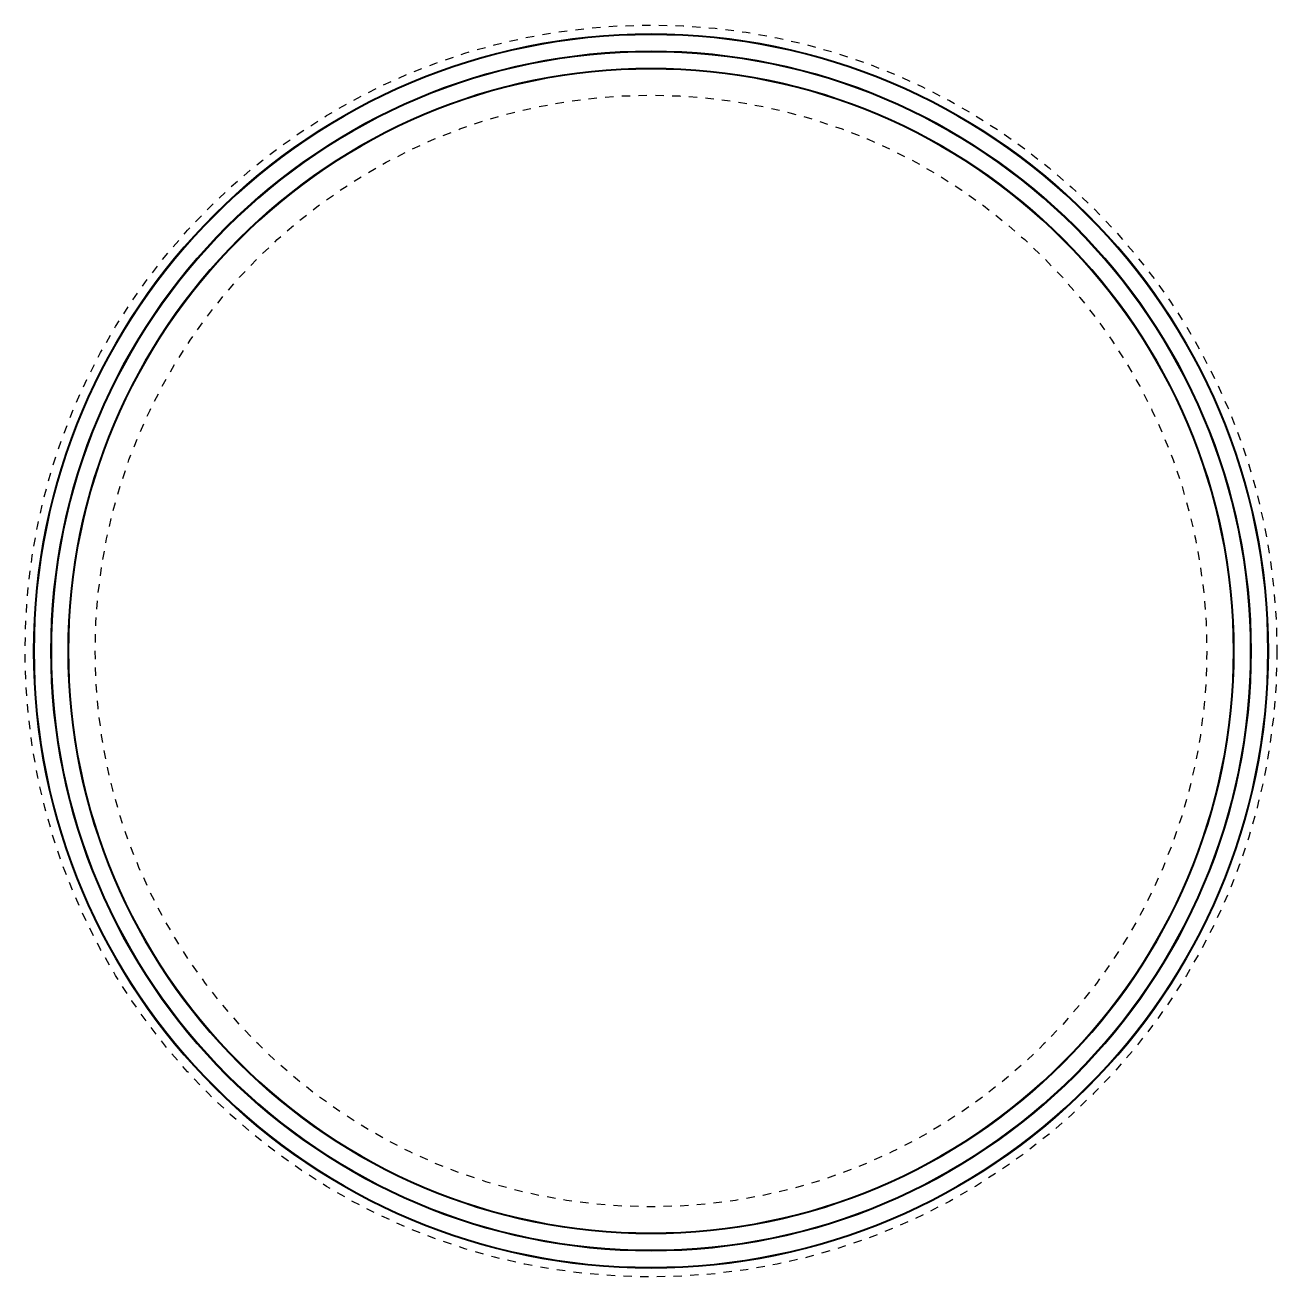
# Model space of a CAD drawing. Header units: millimetres. Extents: x 0 to 327, y -26 to 275.
# Drawn here: x 125.22 to 162.68, y 86.27 to 123.73 of the extents above; entities that cross this region are included whole.
import ezdxf

# ---------------------------------------------------------------- set-up
doc = ezdxf.new("R2010")
doc.units = ezdxf.units.MM
doc.linetypes.add('DASHED', pattern=[0.5, 0.25, -0.25])
doc.layers.add('FINGERS', color=7, linetype='Continuous')
doc.layers.add('RINGS', color=1, linetype='DASHED')

msp = doc.modelspace()

# ---------------------------------------------------------------- hatches: boundary and pattern name
h = msp.add_hatch(color=7)
h.paths.add_polyline_path([(162.4229, 105), (162.42151, 104.77332), (162.41734, 104.54666), (162.41038, 104.32008), (162.40065, 104.0936), (162.38814, 103.86726), (162.37285, 103.64109), (162.35479, 103.41512), (162.33395, 103.18939), (162.31035, 102.96393), (162.28398, 102.73878), (162.25485, 102.51397), (162.22296, 102.28954), (162.18833, 102.06551), (162.15094, 101.84192), (162.11082, 101.61881), (162.06796, 101.39621), (162.02237, 101.17416), (161.97406, 100.95267), (161.92304, 100.7318), (161.86931, 100.51157), (161.81288, 100.29202), (161.75376, 100.07318), (161.69196, 99.85507), (161.62748, 99.63775), (161.56035, 99.42123), (161.49056, 99.20555), (161.41814, 98.99074), (161.34308, 98.77684), (161.2654, 98.56387), (161.18512, 98.35187), (161.10224, 98.14088), (161.01677, 97.93092), (160.92874, 97.72202), (160.83815, 97.51422), (160.74501, 97.30755), (160.64935, 97.10203), (160.55117, 96.89771), (160.4505, 96.6946), (160.34733, 96.49274), (160.2417, 96.29217), (160.13362, 96.09291), (160.02309, 95.89499), (159.91015, 95.69844), (159.79481, 95.50329), (159.67707, 95.30957), (159.55697, 95.11731), (159.43452, 94.92654), (159.30974, 94.73728), (159.18264, 94.54958), (159.05325, 94.36344), (158.92159, 94.17891), (158.78767, 93.996), (158.65152, 93.81476), (158.51315, 93.6352), (158.37259, 93.45735), (158.22986, 93.28123), (158.08498, 93.10689), (157.93796, 92.93433), (157.78885, 92.76359), (157.63765, 92.59469), (157.48438, 92.42767), (157.32908, 92.26253), (157.17177, 92.09931), (157.01246, 91.93804), (156.85119, 91.77873), (156.68797, 91.62142), (156.52283, 91.46612), (156.35581, 91.31285), (156.18691, 91.16165), (156.01617, 91.01254), (155.84361, 90.86552), (155.66927, 90.72064), (155.49315, 90.57791), (155.3153, 90.43735), (155.13574, 90.29898), (154.9545, 90.16283), (154.77159, 90.02891), (154.58706, 89.89725), (154.40092, 89.76786), (154.21322, 89.64076), (154.02396, 89.51598), (153.83319, 89.39353), (153.64093, 89.27343), (153.44721, 89.15569), (153.25206, 89.04035), (153.05551, 88.92741), (152.85759, 88.81688), (152.65833, 88.7088), (152.45776, 88.60317), (152.2559, 88.5), (152.05279, 88.39933), (151.84847, 88.30115), (151.64295, 88.20549), (151.43628, 88.11235), (151.22848, 88.02176), (151.01958, 87.93373), (150.80962, 87.84826), (150.59863, 87.76538), (150.38663, 87.6851), (150.17366, 87.60742), (149.95976, 87.53236), (149.74495, 87.45994), (149.52927, 87.39015), (149.31275, 87.32302), (149.09543, 87.25854), (148.87732, 87.19674), (148.65848, 87.13762), (148.43893, 87.08119), (148.2187, 87.02746), (147.99783, 86.97644), (147.77634, 86.92813), (147.55429, 86.88254), (147.33169, 86.83968), (147.10858, 86.79956), (146.88499, 86.76217), (146.66096, 86.72754), (146.43653, 86.69565), (146.21172, 86.66652), (145.98657, 86.64015), (145.76111, 86.61655), (145.53538, 86.59571), (145.30941, 86.57765), (145.08324, 86.56236), (144.8569, 86.54985), (144.63042, 86.54012), (144.40384, 86.53316), (144.17718, 86.52899), (143.9505, 86.5276), (143.72382, 86.52899), (143.49716, 86.53316), (143.27058, 86.54012), (143.0441, 86.54985), (142.81776, 86.56236), (142.59159, 86.57765), (142.36562, 86.59571), (142.13989, 86.61655), (141.91443, 86.64015), (141.68928, 86.66652), (141.46447, 86.69565), (141.24004, 86.72754), (141.01601, 86.76217), (140.79242, 86.79956), (140.56931, 86.83968), (140.34671, 86.88254), (140.12466, 86.92813), (139.90317, 86.97644), (139.6823, 87.02746), (139.46207, 87.08119), (139.24252, 87.13762), (139.02368, 87.19674), (138.80557, 87.25854), (138.58825, 87.32302), (138.37173, 87.39015), (138.15605, 87.45994), (137.94124, 87.53236), (137.72734, 87.60742), (137.51437, 87.6851), (137.30237, 87.76538), (137.09138, 87.84826), (136.88142, 87.93373), (136.67252, 88.02176), (136.46472, 88.11235), (136.25805, 88.20549), (136.05253, 88.30115), (135.84821, 88.39933), (135.6451, 88.5), (135.44324, 88.60317), (135.24267, 88.7088), (135.04341, 88.81688), (134.84549, 88.92741), (134.64894, 89.04035), (134.45379, 89.15569), (134.26007, 89.27343), (134.06781, 89.39353), (133.87704, 89.51598), (133.68778, 89.64076), (133.50008, 89.76786), (133.31394, 89.89725), (133.12941, 90.02891), (132.9465, 90.16283), (132.76526, 90.29898), (132.5857, 90.43735), (132.40785, 90.57791), (132.23173, 90.72064), (132.05739, 90.86552), (131.88483, 91.01254), (131.71409, 91.16165), (131.54519, 91.31285), (131.37817, 91.46612), (131.21303, 91.62142), (131.04981, 91.77873), (130.88854, 91.93804), (130.72923, 92.09931), (130.57192, 92.26253), (130.41662, 92.42767), (130.26335, 92.59469), (130.11215, 92.76359), (129.96304, 92.93433), (129.81602, 93.10689), (129.67114, 93.28123), (129.52841, 93.45735), (129.38785, 93.6352), (129.24948, 93.81476), (129.11333, 93.996), (128.97941, 94.17891), (128.84775, 94.36344), (128.71836, 94.54958), (128.59126, 94.73728), (128.46648, 94.92654), (128.34403, 95.11731), (128.22393, 95.30957), (128.10619, 95.50329), (127.99085, 95.69844), (127.87791, 95.89499), (127.76738, 96.09291), (127.6593, 96.29217), (127.55367, 96.49274), (127.4505, 96.6946), (127.34983, 96.89771), (127.25165, 97.10203), (127.15599, 97.30755), (127.06285, 97.51422), (126.97226, 97.72202), (126.88423, 97.93092), (126.79876, 98.14088), (126.71588, 98.35187), (126.6356, 98.56387), (126.55792, 98.77684), (126.48286, 98.99074), (126.41044, 99.20555), (126.34065, 99.42123), (126.27352, 99.63775), (126.20904, 99.85507), (126.14724, 100.07318), (126.08812, 100.29202), (126.03169, 100.51157), (125.97796, 100.7318), (125.92694, 100.95267), (125.87863, 101.17416), (125.83304, 101.39621), (125.79018, 101.61881), (125.75006, 101.84192), (125.71267, 102.06551), (125.67804, 102.28954), (125.64615, 102.51397), (125.61702, 102.73878), (125.59065, 102.96393), (125.56705, 103.18939), (125.54621, 103.41512), (125.52815, 103.64109), (125.51286, 103.86726), (125.50035, 104.0936), (125.49062, 104.32008), (125.48366, 104.54666), (125.47949, 104.77332), (125.4781, 105), (125.47949, 105.22668), (125.48366, 105.45334), (125.49062, 105.67992), (125.50035, 105.9064), (125.51286, 106.13274), (125.52815, 106.35891), (125.54621, 106.58488), (125.56705, 106.81061), (125.59065, 107.03607), (125.61702, 107.26122), (125.64615, 107.48603), (125.67804, 107.71046), (125.71267, 107.93449), (125.75006, 108.15808), (125.79018, 108.38119), (125.83304, 108.60379), (125.87863, 108.82584), (125.92694, 109.04733), (125.97796, 109.2682), (126.03169, 109.48843), (126.08812, 109.70798), (126.14724, 109.92682), (126.20904, 110.14493), (126.27352, 110.36225), (126.34065, 110.57877), (126.41044, 110.79445), (126.48286, 111.00926), (126.55792, 111.22316), (126.6356, 111.43613), (126.71588, 111.64813), (126.79876, 111.85912), (126.88423, 112.06908), (126.97226, 112.27798), (127.06285, 112.48578), (127.15599, 112.69245), (127.25165, 112.89797), (127.34983, 113.10229), (127.4505, 113.3054), (127.55367, 113.50726), (127.6593, 113.70783), (127.76738, 113.90709), (127.87791, 114.10501), (127.99085, 114.30156), (128.10619, 114.49671), (128.22393, 114.69043), (128.34403, 114.88269), (128.46648, 115.07346), (128.59126, 115.26272), (128.71836, 115.45042), (128.84775, 115.63656), (128.97941, 115.82109), (129.11333, 116.004), (129.24948, 116.18524), (129.38785, 116.3648), (129.52841, 116.54265), (129.67114, 116.71877), (129.81602, 116.89311), (129.96304, 117.06567), (130.11215, 117.23641), (130.26335, 117.40531), (130.41662, 117.57233), (130.57192, 117.73747), (130.72923, 117.90069), (130.88854, 118.06196), (131.04981, 118.22127), (131.21303, 118.37858), (131.37817, 118.53388), (131.54519, 118.68715), (131.71409, 118.83835), (131.88483, 118.98746), (132.05739, 119.13448), (132.23173, 119.27936), (132.40785, 119.42209), (132.5857, 119.56265), (132.76526, 119.70102), (132.9465, 119.83717), (133.12941, 119.97109), (133.31394, 120.10275), (133.50008, 120.23214), (133.68778, 120.35924), (133.87704, 120.48402), (134.06781, 120.60647), (134.26007, 120.72657), (134.45379, 120.84431), (134.64894, 120.95965), (134.84549, 121.07259), (135.04341, 121.18312), (135.24267, 121.2912), (135.44324, 121.39683), (135.6451, 121.5), (135.84821, 121.60067), (136.05253, 121.69885), (136.25805, 121.79451), (136.46472, 121.88765), (136.67252, 121.97824), (136.88142, 122.06627), (137.09138, 122.15174), (137.30237, 122.23462), (137.51437, 122.3149), (137.72734, 122.39258), (137.94124, 122.46764), (138.15605, 122.54006), (138.37173, 122.60985), (138.58825, 122.67698), (138.80557, 122.74146), (139.02368, 122.80326), (139.24252, 122.86238), (139.46207, 122.91881), (139.6823, 122.97254), (139.90317, 123.02356), (140.12466, 123.07187), (140.34671, 123.11746), (140.56931, 123.16032), (140.79242, 123.20044), (141.01601, 123.23783), (141.24004, 123.27246), (141.46447, 123.30435), (141.68928, 123.33348), (141.91443, 123.35985), (142.13989, 123.38345), (142.36562, 123.40429), (142.59159, 123.42235), (142.81776, 123.43764), (143.0441, 123.45015), (143.27058, 123.45988), (143.49716, 123.46684), (143.72382, 123.47101), (143.9505, 123.4724), (144.17718, 123.47101), (144.40384, 123.46684), (144.63042, 123.45988), (144.8569, 123.45015), (145.08324, 123.43764), (145.30941, 123.42235), (145.53538, 123.40429), (145.76111, 123.38345), (145.98657, 123.35985), (146.21172, 123.33348), (146.43653, 123.30435), (146.66096, 123.27246), (146.88499, 123.23783), (147.10858, 123.20044), (147.33169, 123.16032), (147.55429, 123.11746), (147.77634, 123.07187), (147.99783, 123.02356), (148.2187, 122.97254), (148.43893, 122.91881), (148.65848, 122.86238), (148.87732, 122.80326), (149.09543, 122.74146), (149.31275, 122.67698), (149.52927, 122.60985), (149.74495, 122.54006), (149.95976, 122.46764), (150.17366, 122.39258), (150.38663, 122.3149), (150.59863, 122.23462), (150.80962, 122.15174), (151.01958, 122.06627), (151.22848, 121.97824), (151.43628, 121.88765), (151.64295, 121.79451), (151.84847, 121.69885), (152.05279, 121.60067), (152.2559, 121.5), (152.45776, 121.39683), (152.65833, 121.2912), (152.85759, 121.18312), (153.05551, 121.07259), (153.25206, 120.95965), (153.44721, 120.84431), (153.64093, 120.72657), (153.83319, 120.60647), (154.02396, 120.48402), (154.21322, 120.35924), (154.40092, 120.23214), (154.58706, 120.10275), (154.77159, 119.97109), (154.9545, 119.83717), (155.13574, 119.70102), (155.3153, 119.56265), (155.49315, 119.42209), (155.66927, 119.27936), (155.84361, 119.13448), (156.01617, 118.98746), (156.18691, 118.83835), (156.35581, 118.68715), (156.52283, 118.53388), (156.68797, 118.37858), (156.85119, 118.22127), (157.01246, 118.06196), (157.17177, 117.90069), (157.32908, 117.73747), (157.48438, 117.57233), (157.63765, 117.40531), (157.78885, 117.23641), (157.93796, 117.06567), (158.08498, 116.89311), (158.22986, 116.71877), (158.37259, 116.54265), (158.51315, 116.3648), (158.65152, 116.18524), (158.78767, 116.004), (158.92159, 115.82109), (159.05325, 115.63656), (159.18264, 115.45042), (159.30974, 115.26272), (159.43452, 115.07346), (159.55697, 114.88269), (159.67707, 114.69043), (159.79481, 114.49671), (159.91015, 114.30156), (160.02309, 114.10501), (160.13362, 113.90709), (160.2417, 113.70783), (160.34733, 113.50726), (160.4505, 113.3054), (160.55117, 113.10229), (160.64935, 112.89797), (160.74501, 112.69245), (160.83815, 112.48578), (160.92874, 112.27798), (161.01677, 112.06908), (161.10224, 111.85912), (161.18512, 111.64813), (161.2654, 111.43613), (161.34308, 111.22316), (161.41814, 111.00926), (161.49056, 110.79445), (161.56035, 110.57877), (161.62748, 110.36225), (161.69196, 110.14493), (161.75376, 109.92682), (161.81288, 109.70798), (161.86931, 109.48843), (161.92304, 109.2682), (161.97406, 109.04733), (162.02237, 108.82584), (162.06796, 108.60379), (162.11082, 108.38119), (162.15094, 108.15808), (162.18833, 107.93449), (162.22296, 107.71046), (162.25485, 107.48603), (162.28398, 107.26122), (162.31035, 107.03607), (162.33395, 106.81061), (162.35479, 106.58488), (162.37285, 106.35891), (162.38814, 106.13274), (162.40065, 105.9064), (162.41038, 105.67992), (162.41734, 105.45334), (162.42151, 105.22668), (162.4229, 105)])
h.paths.add_polyline_path([(162.3979, 105), (162.39651, 104.77362), (162.39234, 104.54728), (162.3854, 104.321), (162.37568, 104.09483), (162.36318, 103.86879), (162.34792, 103.64293), (162.32988, 103.41726), (162.30907, 103.19184), (162.2855, 102.96669), (162.25917, 102.74184), (162.23008, 102.51734), (162.19823, 102.2932), (162.16364, 102.06948), (162.12631, 101.8462), (162.08624, 101.62339), (162.04344, 101.40109), (161.99791, 101.17933), (161.94967, 100.95815), (161.89871, 100.73758), (161.84505, 100.51765), (161.7887, 100.29839), (161.72966, 100.07984), (161.66795, 99.86204), (161.60356, 99.645), (161.53652, 99.42878), (161.46683, 99.21339), (161.3945, 98.99887), (161.31954, 98.78526), (161.24197, 98.57258), (161.16179, 98.36087), (161.07902, 98.15016), (160.99368, 97.94049), (160.90576, 97.73187), (160.81529, 97.52435), (160.72229, 97.31796), (160.62675, 97.11272), (160.52871, 96.90867), (160.42817, 96.70584), (160.32514, 96.50426), (160.21965, 96.30396), (160.11172, 96.10496), (160.00134, 95.90731), (159.88855, 95.71103), (159.77336, 95.51614), (159.65579, 95.32268), (159.53585, 95.13068), (159.41357, 94.94017), (159.28895, 94.75117), (159.16203, 94.56372), (159.03281, 94.37784), (158.90133, 94.19355), (158.76759, 94.0109), (158.63162, 93.8299), (158.49344, 93.65058), (158.35307, 93.47297), (158.21053, 93.29709), (158.06585, 93.12298), (157.91903, 92.95066), (157.77012, 92.78015), (157.61912, 92.61148), (157.46607, 92.44468), (157.31098, 92.27977), (157.15387, 92.11677), (156.99478, 91.95572), (156.83373, 91.79663), (156.67073, 91.63952), (156.50582, 91.48443), (156.33902, 91.33138), (156.17035, 91.18038), (155.99984, 91.03147), (155.82752, 90.88465), (155.65341, 90.73997), (155.47753, 90.59743), (155.29992, 90.45706), (155.1206, 90.31888), (154.9396, 90.18291), (154.75695, 90.04917), (154.57266, 89.91769), (154.38678, 89.78847), (154.19933, 89.66155), (154.01033, 89.53693), (153.81982, 89.41465), (153.62782, 89.29471), (153.43436, 89.17714), (153.23947, 89.06195), (153.04319, 88.94916), (152.84554, 88.83878), (152.64654, 88.73085), (152.44624, 88.62536), (152.24466, 88.52233), (152.04183, 88.42179), (151.83778, 88.32375), (151.63254, 88.22821), (151.42615, 88.13521), (151.21863, 88.04474), (151.01001, 87.95682), (150.80034, 87.87148), (150.58963, 87.78871), (150.37792, 87.70853), (150.16524, 87.63096), (149.95163, 87.556), (149.73711, 87.48367), (149.52172, 87.41398), (149.3055, 87.34694), (149.08846, 87.28255), (148.87066, 87.22084), (148.65211, 87.1618), (148.43285, 87.10545), (148.21292, 87.05179), (147.99235, 87.00083), (147.77117, 86.95259), (147.54941, 86.90706), (147.32711, 86.86426), (147.1043, 86.82419), (146.88102, 86.78686), (146.6573, 86.75227), (146.43316, 86.72042), (146.20866, 86.69133), (145.98381, 86.665), (145.75866, 86.64143), (145.53324, 86.62062), (145.30757, 86.60258), (145.08171, 86.58732), (144.85567, 86.57482), (144.6295, 86.5651), (144.40322, 86.55816), (144.17688, 86.55399), (143.9505, 86.5526), (143.72412, 86.55399), (143.49778, 86.55816), (143.2715, 86.5651), (143.04533, 86.57482), (142.81929, 86.58732), (142.59343, 86.60258), (142.36776, 86.62062), (142.14234, 86.64143), (141.91719, 86.665), (141.69234, 86.69133), (141.46784, 86.72042), (141.2437, 86.75227), (141.01998, 86.78686), (140.7967, 86.82419), (140.57389, 86.86426), (140.35159, 86.90706), (140.12983, 86.95259), (139.90865, 87.00083), (139.68808, 87.05179), (139.46815, 87.10545), (139.24889, 87.1618), (139.03034, 87.22084), (138.81254, 87.28255), (138.5955, 87.34694), (138.37928, 87.41398), (138.16389, 87.48367), (137.94937, 87.556), (137.73576, 87.63096), (137.52308, 87.70853), (137.31137, 87.78871), (137.10066, 87.87148), (136.89099, 87.95682), (136.68237, 88.04474), (136.47485, 88.13521), (136.26846, 88.22821), (136.06322, 88.32375), (135.85917, 88.42179), (135.65634, 88.52233), (135.45476, 88.62536), (135.25446, 88.73085), (135.05546, 88.83878), (134.85781, 88.94916), (134.66153, 89.06195), (134.46664, 89.17714), (134.27318, 89.29471), (134.08118, 89.41465), (133.89067, 89.53693), (133.70167, 89.66155), (133.51422, 89.78847), (133.32834, 89.91769), (133.14405, 90.04917), (132.9614, 90.18291), (132.7804, 90.31888), (132.60108, 90.45706), (132.42347, 90.59743), (132.24759, 90.73997), (132.07348, 90.88465), (131.90116, 91.03147), (131.73065, 91.18038), (131.56198, 91.33138), (131.39518, 91.48443), (131.23027, 91.63952), (131.06727, 91.79663), (130.90622, 91.95572), (130.74713, 92.11677), (130.59002, 92.27977), (130.43493, 92.44468), (130.28188, 92.61148), (130.13088, 92.78015), (129.98197, 92.95066), (129.83515, 93.12298), (129.69047, 93.29709), (129.54793, 93.47297), (129.40756, 93.65058), (129.26938, 93.8299), (129.13341, 94.0109), (128.99967, 94.19355), (128.86819, 94.37784), (128.73897, 94.56372), (128.61205, 94.75117), (128.48743, 94.94017), (128.36515, 95.13068), (128.24521, 95.32268), (128.12764, 95.51614), (128.01245, 95.71103), (127.89966, 95.90731), (127.78928, 96.10496), (127.68135, 96.30396), (127.57586, 96.50426), (127.47283, 96.70584), (127.37229, 96.90867), (127.27425, 97.11272), (127.17871, 97.31796), (127.08571, 97.52435), (126.99524, 97.73187), (126.90732, 97.94049), (126.82198, 98.15016), (126.73921, 98.36087), (126.65903, 98.57258), (126.58146, 98.78526), (126.5065, 98.99887), (126.43417, 99.21339), (126.36448, 99.42878), (126.29744, 99.645), (126.23305, 99.86204), (126.17134, 100.07984), (126.1123, 100.29839), (126.05595, 100.51765), (126.00229, 100.73758), (125.95133, 100.95815), (125.90309, 101.17933), (125.85756, 101.40109), (125.81476, 101.62339), (125.77469, 101.8462), (125.73736, 102.06948), (125.70277, 102.2932), (125.67092, 102.51734), (125.64183, 102.74184), (125.6155, 102.96669), (125.59193, 103.19184), (125.57112, 103.41726), (125.55308, 103.64293), (125.53782, 103.86879), (125.52532, 104.09483), (125.5156, 104.321), (125.50866, 104.54728), (125.50449, 104.77362), (125.5031, 105), (125.50449, 105.22638), (125.50866, 105.45272), (125.5156, 105.679), (125.52532, 105.90517), (125.53782, 106.13121), (125.55308, 106.35707), (125.57112, 106.58274), (125.59193, 106.80816), (125.6155, 107.03331), (125.64183, 107.25816), (125.67092, 107.48266), (125.70277, 107.7068), (125.73736, 107.93052), (125.77469, 108.1538), (125.81476, 108.37661), (125.85756, 108.59891), (125.90309, 108.82067), (125.95133, 109.04185), (126.00229, 109.26242), (126.05595, 109.48235), (126.1123, 109.70161), (126.17134, 109.92016), (126.23305, 110.13796), (126.29744, 110.355), (126.36448, 110.57122), (126.43417, 110.78661), (126.5065, 111.00113), (126.58146, 111.21474), (126.65903, 111.42742), (126.73921, 111.63913), (126.82198, 111.84984), (126.90732, 112.05951), (126.99524, 112.26813), (127.08571, 112.47565), (127.17871, 112.68204), (127.27425, 112.88728), (127.37229, 113.09133), (127.47283, 113.29416), (127.57586, 113.49574), (127.68135, 113.69604), (127.78928, 113.89504), (127.89966, 114.09269), (128.01245, 114.28897), (128.12764, 114.48386), (128.24521, 114.67732), (128.36515, 114.86932), (128.48743, 115.05983), (128.61205, 115.24883), (128.73897, 115.43628), (128.86819, 115.62216), (128.99967, 115.80645), (129.13341, 115.9891), (129.26938, 116.1701), (129.40756, 116.34942), (129.54793, 116.52703), (129.69047, 116.70291), (129.83515, 116.87702), (129.98197, 117.04934), (130.13088, 117.21985), (130.28188, 117.38852), (130.43493, 117.55532), (130.59002, 117.72023), (130.74713, 117.88323), (130.90622, 118.04428), (131.06727, 118.20337), (131.23027, 118.36048), (131.39518, 118.51557), (131.56198, 118.66862), (131.73065, 118.81962), (131.90116, 118.96853), (132.07348, 119.11535), (132.24759, 119.26003), (132.42347, 119.40257), (132.60108, 119.54294), (132.7804, 119.68112), (132.9614, 119.81709), (133.14405, 119.95083), (133.32834, 120.08231), (133.51422, 120.21153), (133.70167, 120.33845), (133.89067, 120.46307), (134.08118, 120.58535), (134.27318, 120.70529), (134.46664, 120.82286), (134.66153, 120.93805), (134.85781, 121.05084), (135.05546, 121.16122), (135.25446, 121.26915), (135.45476, 121.37464), (135.65634, 121.47767), (135.85917, 121.57821), (136.06322, 121.67625), (136.26846, 121.77179), (136.47485, 121.86479), (136.68237, 121.95526), (136.89099, 122.04318), (137.10066, 122.12852), (137.31137, 122.21129), (137.52308, 122.29147), (137.73576, 122.36904), (137.94937, 122.444), (138.16389, 122.51633), (138.37928, 122.58602), (138.5955, 122.65306), (138.81254, 122.71745), (139.03034, 122.77916), (139.24889, 122.8382), (139.46815, 122.89455), (139.68808, 122.94821), (139.90865, 122.99917), (140.12983, 123.04741), (140.35159, 123.09294), (140.57389, 123.13574), (140.7967, 123.17581), (141.01998, 123.21314), (141.2437, 123.24773), (141.46784, 123.27958), (141.69234, 123.30867), (141.91719, 123.335), (142.14234, 123.35857), (142.36776, 123.37938), (142.59343, 123.39742), (142.81929, 123.41268), (143.04533, 123.42518), (143.2715, 123.4349), (143.49778, 123.44184), (143.72412, 123.44601), (143.9505, 123.4474), (144.17688, 123.44601), (144.40322, 123.44184), (144.6295, 123.4349), (144.85567, 123.42518), (145.08171, 123.41268), (145.30757, 123.39742), (145.53324, 123.37938), (145.75866, 123.35857), (145.98381, 123.335), (146.20866, 123.30867), (146.43316, 123.27958), (146.6573, 123.24773), (146.88102, 123.21314), (147.1043, 123.17581), (147.32711, 123.13574), (147.54941, 123.09294), (147.77117, 123.04741), (147.99235, 122.99917), (148.21292, 122.94821), (148.43285, 122.89455), (148.65211, 122.8382), (148.87066, 122.77916), (149.08846, 122.71745), (149.3055, 122.65306), (149.52172, 122.58602), (149.73711, 122.51633), (149.95163, 122.444), (150.16524, 122.36904), (150.37792, 122.29147), (150.58963, 122.21129), (150.80034, 122.12852), (151.01001, 122.04318), (151.21863, 121.95526), (151.42615, 121.86479), (151.63254, 121.77179), (151.83778, 121.67625), (152.04183, 121.57821), (152.24466, 121.47767), (152.44624, 121.37464), (152.64654, 121.26915), (152.84554, 121.16122), (153.04319, 121.05084), (153.23947, 120.93805), (153.43436, 120.82286), (153.62782, 120.70529), (153.81982, 120.58535), (154.01033, 120.46307), (154.19933, 120.33845), (154.38678, 120.21153), (154.57266, 120.08231), (154.75695, 119.95083), (154.9396, 119.81709), (155.1206, 119.68112), (155.29992, 119.54294), (155.47753, 119.40257), (155.65341, 119.26003), (155.82752, 119.11535), (155.99984, 118.96853), (156.17035, 118.81962), (156.33902, 118.66862), (156.50582, 118.51557), (156.67073, 118.36048), (156.83373, 118.20337), (156.99478, 118.04428), (157.15387, 117.88323), (157.31098, 117.72023), (157.46607, 117.55532), (157.61912, 117.38852), (157.77012, 117.21985), (157.91903, 117.04934), (158.06585, 116.87702), (158.21053, 116.70291), (158.35307, 116.52703), (158.49344, 116.34942), (158.63162, 116.1701), (158.76759, 115.9891), (158.90133, 115.80645), (159.03281, 115.62216), (159.16203, 115.43628), (159.28895, 115.24883), (159.41357, 115.05983), (159.53585, 114.86932), (159.65579, 114.67732), (159.77336, 114.48386), (159.88855, 114.28897), (160.00134, 114.09269), (160.11172, 113.89504), (160.21965, 113.69604), (160.32514, 113.49574), (160.42817, 113.29416), (160.52871, 113.09133), (160.62675, 112.88728), (160.72229, 112.68204), (160.81529, 112.47565), (160.90576, 112.26813), (160.99368, 112.05951), (161.07902, 111.84984), (161.16179, 111.63913), (161.24197, 111.42742), (161.31954, 111.21474), (161.3945, 111.00113), (161.46683, 110.78661), (161.53652, 110.57122), (161.60356, 110.355), (161.66795, 110.13796), (161.72966, 109.92016), (161.7887, 109.70161), (161.84505, 109.48235), (161.89871, 109.26242), (161.94967, 109.04185), (161.99791, 108.82067), (162.04344, 108.59891), (162.08624, 108.37661), (162.12631, 108.1538), (162.16364, 107.93052), (162.19823, 107.7068), (162.23008, 107.48266), (162.25917, 107.25816), (162.2855, 107.03331), (162.30907, 106.80816), (162.32988, 106.58274), (162.34792, 106.35707), (162.36318, 106.13121), (162.37568, 105.90517), (162.3854, 105.679), (162.39234, 105.45272), (162.39651, 105.22638), (162.3979, 105)])
h = msp.add_hatch(color=7)
h.paths.add_polyline_path([(161.908, 105), (161.90665, 104.77963), (161.90259, 104.5593), (161.89583, 104.33903), (161.88637, 104.11887), (161.87421, 103.89883), (161.85934, 103.67896), (161.84178, 103.45929), (161.82153, 103.23986), (161.79858, 103.02068), (161.77295, 102.80181), (161.74463, 102.58327), (161.71364, 102.36509), (161.67997, 102.1473), (161.64362, 101.92995), (161.60462, 101.71306), (161.56295, 101.49667), (161.51863, 101.2808), (161.47167, 101.06549), (161.42207, 100.85077), (161.36984, 100.63668), (161.31498, 100.42325), (161.25751, 100.21051), (161.19743, 99.99848), (161.13476, 99.78721), (161.06949, 99.57673), (161.00165, 99.36706), (160.93124, 99.15824), (160.85828, 98.9503), (160.78277, 98.74327), (160.70472, 98.53718), (160.62415, 98.33207), (160.54107, 98.12796), (160.45549, 97.92489), (160.36742, 97.72288), (160.27688, 97.52197), (160.18389, 97.32218), (160.08845, 97.12355), (159.99058, 96.9261), (159.89029, 96.72988), (159.7876, 96.53489), (159.68253, 96.34118), (159.57509, 96.14878), (159.46529, 95.95771), (159.35316, 95.768), (159.23871, 95.57968), (159.12196, 95.39278), (159.00292, 95.20733), (158.88162, 95.02335), (158.75806, 94.84087), (158.63228, 94.65992), (158.50429, 94.48053), (158.3741, 94.30273), (158.24174, 94.12654), (158.10723, 93.95198), (157.97059, 93.77909), (157.83184, 93.60788), (157.69099, 93.4384), (157.54808, 93.27065), (157.40312, 93.10467), (157.25613, 92.94048), (157.10714, 92.77811), (156.95617, 92.61758), (156.80324, 92.45891), (156.64837, 92.30213), (156.49159, 92.14726), (156.33292, 91.99433), (156.17239, 91.84336), (156.01002, 91.69437), (155.84583, 91.54738), (155.67985, 91.40242), (155.5121, 91.25951), (155.34262, 91.11866), (155.17141, 90.97991), (154.99852, 90.84327), (154.82396, 90.70876), (154.64777, 90.5764), (154.46997, 90.44621), (154.29058, 90.31822), (154.10963, 90.19244), (153.92715, 90.06888), (153.74317, 89.94758), (153.55772, 89.82854), (153.37082, 89.71179), (153.1825, 89.59734), (152.99279, 89.48521), (152.80172, 89.37541), (152.60932, 89.26797), (152.41561, 89.1629), (152.22062, 89.06021), (152.0244, 88.95992), (151.82695, 88.86205), (151.62832, 88.76661), (151.42853, 88.67362), (151.22762, 88.58308), (151.02561, 88.49501), (150.82254, 88.40943), (150.61843, 88.32635), (150.41332, 88.24578), (150.20723, 88.16773), (150.0002, 88.09222), (149.79226, 88.01926), (149.58344, 87.94885), (149.37377, 87.88101), (149.16329, 87.81574), (148.95202, 87.75307), (148.73999, 87.69299), (148.52725, 87.63552), (148.31382, 87.58066), (148.09973, 87.52843), (147.88501, 87.47883), (147.6697, 87.43187), (147.45383, 87.38755), (147.23744, 87.34588), (147.02055, 87.30688), (146.8032, 87.27053), (146.58541, 87.23686), (146.36723, 87.20587), (146.14869, 87.17755), (145.92982, 87.15192), (145.71064, 87.12897), (145.49121, 87.10872), (145.27154, 87.09116), (145.05167, 87.07629), (144.83163, 87.06413), (144.61147, 87.05467), (144.3912, 87.04791), (144.17087, 87.04385), (143.9505, 87.0425), (143.73013, 87.04385), (143.5098, 87.04791), (143.28953, 87.05467), (143.06937, 87.06413), (142.84933, 87.07629), (142.62946, 87.09116), (142.40979, 87.10872), (142.19036, 87.12897), (141.97118, 87.15192), (141.75231, 87.17755), (141.53377, 87.20587), (141.31559, 87.23686), (141.0978, 87.27053), (140.88045, 87.30688), (140.66356, 87.34588), (140.44717, 87.38755), (140.2313, 87.43187), (140.01599, 87.47883), (139.80127, 87.52843), (139.58718, 87.58066), (139.37375, 87.63552), (139.16101, 87.69299), (138.94898, 87.75307), (138.73771, 87.81574), (138.52723, 87.88101), (138.31756, 87.94885), (138.10874, 88.01926), (137.9008, 88.09222), (137.69377, 88.16773), (137.48768, 88.24578), (137.28257, 88.32635), (137.07846, 88.40943), (136.87539, 88.49501), (136.67338, 88.58308), (136.47247, 88.67362), (136.27268, 88.76661), (136.07405, 88.86205), (135.8766, 88.95992), (135.68038, 89.06021), (135.48539, 89.1629), (135.29168, 89.26797), (135.09928, 89.37541), (134.90821, 89.48521), (134.7185, 89.59734), (134.53018, 89.71179), (134.34328, 89.82854), (134.15783, 89.94758), (133.97385, 90.06888), (133.79137, 90.19244), (133.61042, 90.31822), (133.43103, 90.44621), (133.25323, 90.5764), (133.07704, 90.70876), (132.90248, 90.84327), (132.72959, 90.97991), (132.55838, 91.11866), (132.3889, 91.25951), (132.22115, 91.40242), (132.05517, 91.54738), (131.89098, 91.69437), (131.72861, 91.84336), (131.56808, 91.99433), (131.40941, 92.14726), (131.25263, 92.30213), (131.09776, 92.45891), (130.94483, 92.61758), (130.79386, 92.77811), (130.64487, 92.94048), (130.49788, 93.10467), (130.35292, 93.27065), (130.21001, 93.4384), (130.06916, 93.60788), (129.93041, 93.77909), (129.79377, 93.95198), (129.65926, 94.12654), (129.5269, 94.30273), (129.39671, 94.48053), (129.26872, 94.65992), (129.14294, 94.84087), (129.01938, 95.02335), (128.89808, 95.20733), (128.77904, 95.39278), (128.66229, 95.57968), (128.54784, 95.768), (128.43571, 95.95771), (128.32591, 96.14878), (128.21847, 96.34118), (128.1134, 96.53489), (128.01071, 96.72988), (127.91042, 96.9261), (127.81255, 97.12355), (127.71711, 97.32218), (127.62412, 97.52197), (127.53358, 97.72288), (127.44551, 97.92489), (127.35993, 98.12796), (127.27685, 98.33207), (127.19628, 98.53718), (127.11823, 98.74327), (127.04272, 98.9503), (126.96976, 99.15824), (126.89935, 99.36706), (126.83151, 99.57673), (126.76624, 99.78721), (126.70357, 99.99848), (126.64349, 100.21051), (126.58602, 100.42325), (126.53116, 100.63668), (126.47893, 100.85077), (126.42933, 101.06549), (126.38237, 101.2808), (126.33805, 101.49667), (126.29638, 101.71306), (126.25738, 101.92995), (126.22103, 102.1473), (126.18736, 102.36509), (126.15637, 102.58327), (126.12805, 102.80181), (126.10242, 103.02068), (126.07947, 103.23986), (126.05922, 103.45929), (126.04166, 103.67896), (126.02679, 103.89883), (126.01463, 104.11887), (126.00517, 104.33903), (125.99841, 104.5593), (125.99435, 104.77963), (125.993, 105), (125.99435, 105.22037), (125.99841, 105.4407), (126.00517, 105.66097), (126.01463, 105.88113), (126.02679, 106.10117), (126.04166, 106.32104), (126.05922, 106.54071), (126.07947, 106.76014), (126.10242, 106.97932), (126.12805, 107.19819), (126.15637, 107.41673), (126.18736, 107.63491), (126.22103, 107.8527), (126.25738, 108.07005), (126.29638, 108.28694), (126.33805, 108.50333), (126.38237, 108.7192), (126.42933, 108.93451), (126.47893, 109.14923), (126.53116, 109.36332), (126.58602, 109.57675), (126.64349, 109.78949), (126.70357, 110.00152), (126.76624, 110.21279), (126.83151, 110.42327), (126.89935, 110.63294), (126.96976, 110.84176), (127.04272, 111.0497), (127.11823, 111.25673), (127.19628, 111.46282), (127.27685, 111.66793), (127.35993, 111.87204), (127.44551, 112.07511), (127.53358, 112.27712), (127.62412, 112.47803), (127.71711, 112.67782), (127.81255, 112.87645), (127.91042, 113.0739), (128.01071, 113.27012), (128.1134, 113.46511), (128.21847, 113.65882), (128.32591, 113.85122), (128.43571, 114.04229), (128.54784, 114.232), (128.66229, 114.42032), (128.77904, 114.60722), (128.89808, 114.79267), (129.01938, 114.97665), (129.14294, 115.15913), (129.26872, 115.34008), (129.39671, 115.51947), (129.5269, 115.69727), (129.65926, 115.87346), (129.79377, 116.04802), (129.93041, 116.22091), (130.06916, 116.39212), (130.21001, 116.5616), (130.35292, 116.72935), (130.49788, 116.89533), (130.64487, 117.05952), (130.79386, 117.22189), (130.94483, 117.38242), (131.09776, 117.54109), (131.25263, 117.69787), (131.40941, 117.85274), (131.56808, 118.00567), (131.72861, 118.15664), (131.89098, 118.30563), (132.05517, 118.45262), (132.22115, 118.59758), (132.3889, 118.74049), (132.55838, 118.88134), (132.72959, 119.02009), (132.90248, 119.15673), (133.07704, 119.29124), (133.25323, 119.4236), (133.43103, 119.55379), (133.61042, 119.68178), (133.79137, 119.80756), (133.97385, 119.93112), (134.15783, 120.05242), (134.34328, 120.17146), (134.53018, 120.28821), (134.7185, 120.40266), (134.90821, 120.51479), (135.09928, 120.62459), (135.29168, 120.73203), (135.48539, 120.8371), (135.68038, 120.93979), (135.8766, 121.04008), (136.07405, 121.13795), (136.27268, 121.23339), (136.47247, 121.32638), (136.67338, 121.41692), (136.87539, 121.50499), (137.07846, 121.59057), (137.28257, 121.67365), (137.48768, 121.75422), (137.69377, 121.83227), (137.9008, 121.90778), (138.10874, 121.98074), (138.31756, 122.05115), (138.52723, 122.11899), (138.73771, 122.18426), (138.94898, 122.24693), (139.16101, 122.30701), (139.37375, 122.36448), (139.58718, 122.41934), (139.80127, 122.47157), (140.01599, 122.52117), (140.2313, 122.56813), (140.44717, 122.61245), (140.66356, 122.65412), (140.88045, 122.69312), (141.0978, 122.72947), (141.31559, 122.76314), (141.53377, 122.79413), (141.75231, 122.82245), (141.97118, 122.84808), (142.19036, 122.87103), (142.40979, 122.89128), (142.62946, 122.90884), (142.84933, 122.92371), (143.06937, 122.93587), (143.28953, 122.94533), (143.5098, 122.95209), (143.73013, 122.95615), (143.9505, 122.9575), (144.17087, 122.95615), (144.3912, 122.95209), (144.61147, 122.94533), (144.83163, 122.93587), (145.05167, 122.92371), (145.27154, 122.90884), (145.49121, 122.89128), (145.71064, 122.87103), (145.92982, 122.84808), (146.14869, 122.82245), (146.36723, 122.79413), (146.58541, 122.76314), (146.8032, 122.72947), (147.02055, 122.69312), (147.23744, 122.65412), (147.45383, 122.61245), (147.6697, 122.56813), (147.88501, 122.52117), (148.09973, 122.47157), (148.31382, 122.41934), (148.52725, 122.36448), (148.73999, 122.30701), (148.95202, 122.24693), (149.16329, 122.18426), (149.37377, 122.11899), (149.58344, 122.05115), (149.79226, 121.98074), (150.0002, 121.90778), (150.20723, 121.83227), (150.41332, 121.75422), (150.61843, 121.67365), (150.82254, 121.59057), (151.02561, 121.50499), (151.22762, 121.41692), (151.42853, 121.32638), (151.62832, 121.23339), (151.82695, 121.13795), (152.0244, 121.04008), (152.22062, 120.93979), (152.41561, 120.8371), (152.60932, 120.73203), (152.80172, 120.62459), (152.99279, 120.51479), (153.1825, 120.40266), (153.37082, 120.28821), (153.55772, 120.17146), (153.74317, 120.05242), (153.92715, 119.93112), (154.10963, 119.80756), (154.29058, 119.68178), (154.46997, 119.55379), (154.64777, 119.4236), (154.82396, 119.29124), (154.99852, 119.15673), (155.17141, 119.02009), (155.34262, 118.88134), (155.5121, 118.74049), (155.67985, 118.59758), (155.84583, 118.45262), (156.01002, 118.30563), (156.17239, 118.15664), (156.33292, 118.00567), (156.49159, 117.85274), (156.64837, 117.69787), (156.80324, 117.54109), (156.95617, 117.38242), (157.10714, 117.22189), (157.25613, 117.05952), (157.40312, 116.89533), (157.54808, 116.72935), (157.69099, 116.5616), (157.83184, 116.39212), (157.97059, 116.22091), (158.10723, 116.04802), (158.24174, 115.87346), (158.3741, 115.69727), (158.50429, 115.51947), (158.63228, 115.34008), (158.75806, 115.15913), (158.88162, 114.97665), (159.00292, 114.79267), (159.12196, 114.60722), (159.23871, 114.42032), (159.35316, 114.232), (159.46529, 114.04229), (159.57509, 113.85122), (159.68253, 113.65882), (159.7876, 113.46511), (159.89029, 113.27012), (159.99058, 113.0739), (160.08845, 112.87645), (160.18389, 112.67782), (160.27688, 112.47803), (160.36742, 112.27712), (160.45549, 112.07511), (160.54107, 111.87204), (160.62415, 111.66793), (160.70472, 111.46282), (160.78277, 111.25673), (160.85828, 111.0497), (160.93124, 110.84176), (161.00165, 110.63294), (161.06949, 110.42327), (161.13476, 110.21279), (161.19743, 110.00152), (161.25751, 109.78949), (161.31498, 109.57675), (161.36984, 109.36332), (161.42207, 109.14923), (161.47167, 108.93451), (161.51863, 108.7192), (161.56295, 108.50333), (161.60462, 108.28694), (161.64362, 108.07005), (161.67997, 107.8527), (161.71364, 107.63491), (161.74463, 107.41673), (161.77295, 107.19819), (161.79858, 106.97932), (161.82153, 106.76014), (161.84178, 106.54071), (161.85934, 106.32104), (161.87421, 106.10117), (161.88637, 105.88113), (161.89583, 105.66097), (161.90259, 105.4407), (161.90665, 105.22037), (161.908, 105)])
h.paths.add_polyline_path([(161.883, 105), (161.88165, 104.77994), (161.8776, 104.55991), (161.87085, 104.33995), (161.8614, 104.12009), (161.84925, 103.90037), (161.83441, 103.6808), (161.81688, 103.46144), (161.79665, 103.24231), (161.77374, 103.02344), (161.74814, 102.80487), (161.71986, 102.58663), (161.68891, 102.36876), (161.65528, 102.15128), (161.61899, 101.93423), (161.58004, 101.71764), (161.53843, 101.50154), (161.49418, 101.28598), (161.44728, 101.07097), (161.39775, 100.85655), (161.34559, 100.64276), (161.29081, 100.42962), (161.23341, 100.21717), (161.17342, 100.00545), (161.11083, 99.79447), (161.04566, 99.58428), (160.97791, 99.3749), (160.9076, 99.16637), (160.83474, 98.95872), (160.75933, 98.75198), (160.68139, 98.54618), (160.60094, 98.34135), (160.51797, 98.13753), (160.43251, 97.93474), (160.34457, 97.73301), (160.25415, 97.53238), (160.16129, 97.33287), (160.06598, 97.13451), (159.96824, 96.93734), (159.8681, 96.74139), (159.76555, 96.54668), (159.66063, 96.35324), (159.55333, 96.1611), (159.44369, 95.9703), (159.33172, 95.78085), (159.21743, 95.5928), (159.10084, 95.40616), (158.98196, 95.22096), (158.86083, 95.03724), (158.73745, 94.85501), (158.61184, 94.67432), (158.48402, 94.49518), (158.35402, 94.31762), (158.22185, 94.14167), (158.08752, 93.96736), (157.95107, 93.79471), (157.81251, 93.62374), (157.67186, 93.45449), (157.52915, 93.28698), (157.38439, 93.12123), (157.23761, 92.95727), (157.08882, 92.79512), (156.93806, 92.63481), (156.78534, 92.47637), (156.63069, 92.31981), (156.47413, 92.16516), (156.31569, 92.01244), (156.15538, 91.86168), (155.99323, 91.71289), (155.82927, 91.56611), (155.66352, 91.42135), (155.49601, 91.27864), (155.32676, 91.13799), (155.15579, 90.99943), (154.98314, 90.86298), (154.80883, 90.72865), (154.63288, 90.59648), (154.45532, 90.46648), (154.27618, 90.33866), (154.09549, 90.21305), (153.91326, 90.08967), (153.72954, 89.96854), (153.54434, 89.84966), (153.3577, 89.73307), (153.16965, 89.61878), (152.9802, 89.50681), (152.7894, 89.39717), (152.59726, 89.28987), (152.40382, 89.18495), (152.20911, 89.0824), (152.01316, 88.98226), (151.81599, 88.88452), (151.61763, 88.78921), (151.41812, 88.69635), (151.21749, 88.60593), (151.01576, 88.51799), (150.81297, 88.43253), (150.60915, 88.34956), (150.40432, 88.26911), (150.19852, 88.19117), (149.99178, 88.11576), (149.78413, 88.0429), (149.5756, 87.97259), (149.36622, 87.90484), (149.15603, 87.83967), (148.94505, 87.77708), (148.73333, 87.71709), (148.52088, 87.65969), (148.30774, 87.60491), (148.09395, 87.55275), (147.87953, 87.50322), (147.66452, 87.45632), (147.44896, 87.41207), (147.23286, 87.37046), (147.01627, 87.33151), (146.79922, 87.29522), (146.58174, 87.26159), (146.36387, 87.23064), (146.14563, 87.20236), (145.92706, 87.17676), (145.70819, 87.15385), (145.48906, 87.13362), (145.2697, 87.11609), (145.05013, 87.10125), (144.83041, 87.0891), (144.61055, 87.07965), (144.39059, 87.0729), (144.17056, 87.06885), (143.9505, 87.0675), (143.73044, 87.06885), (143.51041, 87.0729), (143.29045, 87.07965), (143.07059, 87.0891), (142.85087, 87.10125), (142.6313, 87.11609), (142.41194, 87.13362), (142.19281, 87.15385), (141.97394, 87.17676), (141.75537, 87.20236), (141.53713, 87.23064), (141.31926, 87.26159), (141.10178, 87.29522), (140.88473, 87.33151), (140.66814, 87.37046), (140.45204, 87.41207), (140.23648, 87.45632), (140.02147, 87.50322), (139.80705, 87.55275), (139.59326, 87.60491), (139.38012, 87.65969), (139.16767, 87.71709), (138.95595, 87.77708), (138.74497, 87.83967), (138.53478, 87.90484), (138.3254, 87.97259), (138.11687, 88.0429), (137.90922, 88.11576), (137.70248, 88.19117), (137.49668, 88.26911), (137.29185, 88.34956), (137.08803, 88.43253), (136.88524, 88.51799), (136.68351, 88.60593), (136.48288, 88.69635), (136.28337, 88.78921), (136.08501, 88.88452), (135.88784, 88.98226), (135.69189, 89.0824), (135.49718, 89.18495), (135.30374, 89.28987), (135.1116, 89.39717), (134.9208, 89.50681), (134.73135, 89.61878), (134.5433, 89.73307), (134.35666, 89.84966), (134.17146, 89.96854), (133.98774, 90.08967), (133.80551, 90.21305), (133.62482, 90.33866), (133.44568, 90.46648), (133.26812, 90.59648), (133.09217, 90.72865), (132.91786, 90.86298), (132.74521, 90.99943), (132.57424, 91.13799), (132.40499, 91.27864), (132.23748, 91.42135), (132.07173, 91.56611), (131.90777, 91.71289), (131.74562, 91.86168), (131.58531, 92.01244), (131.42687, 92.16516), (131.27031, 92.31981), (131.11566, 92.47637), (130.96294, 92.63481), (130.81218, 92.79512), (130.66339, 92.95727), (130.51661, 93.12123), (130.37185, 93.28698), (130.22914, 93.45449), (130.08849, 93.62374), (129.94993, 93.79471), (129.81348, 93.96736), (129.67915, 94.14167), (129.54698, 94.31762), (129.41698, 94.49518), (129.28916, 94.67432), (129.16355, 94.85501), (129.04017, 95.03724), (128.91904, 95.22096), (128.80016, 95.40616), (128.68357, 95.5928), (128.56928, 95.78085), (128.45731, 95.9703), (128.34767, 96.1611), (128.24037, 96.35324), (128.13545, 96.54668), (128.0329, 96.74139), (127.93276, 96.93734), (127.83502, 97.13451), (127.73971, 97.33287), (127.64685, 97.53238), (127.55643, 97.73301), (127.46849, 97.93474), (127.38303, 98.13753), (127.30006, 98.34135), (127.21961, 98.54618), (127.14167, 98.75198), (127.06626, 98.95872), (126.9934, 99.16637), (126.92309, 99.3749), (126.85534, 99.58428), (126.79017, 99.79447), (126.72758, 100.00545), (126.66759, 100.21717), (126.61019, 100.42962), (126.55541, 100.64276), (126.50325, 100.85655), (126.45372, 101.07097), (126.40682, 101.28598), (126.36257, 101.50154), (126.32096, 101.71764), (126.28201, 101.93423), (126.24572, 102.15128), (126.21209, 102.36876), (126.18114, 102.58663), (126.15286, 102.80487), (126.12726, 103.02344), (126.10435, 103.24231), (126.08412, 103.46144), (126.06659, 103.6808), (126.05175, 103.90037), (126.0396, 104.12009), (126.03015, 104.33995), (126.0234, 104.55991), (126.01935, 104.77994), (126.018, 105), (126.01935, 105.22006), (126.0234, 105.44009), (126.03015, 105.66005), (126.0396, 105.87991), (126.05175, 106.09963), (126.06659, 106.3192), (126.08412, 106.53856), (126.10435, 106.75769), (126.12726, 106.97656), (126.15286, 107.19513), (126.18114, 107.41337), (126.21209, 107.63124), (126.24572, 107.84872), (126.28201, 108.06577), (126.32096, 108.28236), (126.36257, 108.49846), (126.40682, 108.71402), (126.45372, 108.92903), (126.50325, 109.14345), (126.55541, 109.35724), (126.61019, 109.57038), (126.66759, 109.78283), (126.72758, 109.99455), (126.79017, 110.20553), (126.85534, 110.41572), (126.92309, 110.6251), (126.9934, 110.83363), (127.06626, 111.04128), (127.14167, 111.24802), (127.21961, 111.45382), (127.30006, 111.65865), (127.38303, 111.86247), (127.46849, 112.06526), (127.55643, 112.26699), (127.64685, 112.46762), (127.73971, 112.66713), (127.83502, 112.86549), (127.93276, 113.06266), (128.0329, 113.25861), (128.13545, 113.45332), (128.24037, 113.64676), (128.34767, 113.8389), (128.45731, 114.0297), (128.56928, 114.21915), (128.68357, 114.4072), (128.80016, 114.59384), (128.91904, 114.77904), (129.04017, 114.96276), (129.16355, 115.14499), (129.28916, 115.32568), (129.41698, 115.50482), (129.54698, 115.68238), (129.67915, 115.85833), (129.81348, 116.03264), (129.94993, 116.20529), (130.08849, 116.37626), (130.22914, 116.54551), (130.37185, 116.71302), (130.51661, 116.87877), (130.66339, 117.04273), (130.81218, 117.20488), (130.96294, 117.36519), (131.11566, 117.52363), (131.27031, 117.68019), (131.42687, 117.83484), (131.58531, 117.98756), (131.74562, 118.13832), (131.90777, 118.28711), (132.07173, 118.43389), (132.23748, 118.57865), (132.40499, 118.72136), (132.57424, 118.86201), (132.74521, 119.00057), (132.91786, 119.13702), (133.09217, 119.27135), (133.26812, 119.40352), (133.44568, 119.53352), (133.62482, 119.66134), (133.80551, 119.78695), (133.98774, 119.91033), (134.17146, 120.03146), (134.35666, 120.15034), (134.5433, 120.26693), (134.73135, 120.38122), (134.9208, 120.49319), (135.1116, 120.60283), (135.30374, 120.71013), (135.49718, 120.81505), (135.69189, 120.9176), (135.88784, 121.01774), (136.08501, 121.11548), (136.28337, 121.21079), (136.48288, 121.30365), (136.68351, 121.39407), (136.88524, 121.48201), (137.08803, 121.56747), (137.29185, 121.65044), (137.49668, 121.73089), (137.70248, 121.80883), (137.90922, 121.88424), (138.11687, 121.9571), (138.3254, 122.02741), (138.53478, 122.09516), (138.74497, 122.16033), (138.95595, 122.22292), (139.16767, 122.28291), (139.38012, 122.34031), (139.59326, 122.39509), (139.80705, 122.44725), (140.02147, 122.49678), (140.23648, 122.54368), (140.45204, 122.58793), (140.66814, 122.62954), (140.88473, 122.66849), (141.10178, 122.70478), (141.31926, 122.73841), (141.53713, 122.76936), (141.75537, 122.79764), (141.97394, 122.82324), (142.19281, 122.84615), (142.41194, 122.86638), (142.6313, 122.88391), (142.85087, 122.89875), (143.07059, 122.9109), (143.29045, 122.92035), (143.51041, 122.9271), (143.73044, 122.93115), (143.9505, 122.9325), (144.17056, 122.93115), (144.39059, 122.9271), (144.61055, 122.92035), (144.83041, 122.9109), (145.05013, 122.89875), (145.2697, 122.88391), (145.48906, 122.86638), (145.70819, 122.84615), (145.92706, 122.82324), (146.14563, 122.79764), (146.36387, 122.76936), (146.58174, 122.73841), (146.79922, 122.70478), (147.01627, 122.66849), (147.23286, 122.62954), (147.44896, 122.58793), (147.66452, 122.54368), (147.87953, 122.49678), (148.09395, 122.44725), (148.30774, 122.39509), (148.52088, 122.34031), (148.73333, 122.28291), (148.94505, 122.22292), (149.15603, 122.16033), (149.36622, 122.09516), (149.5756, 122.02741), (149.78413, 121.9571), (149.99178, 121.88424), (150.19852, 121.80883), (150.40432, 121.73089), (150.60915, 121.65044), (150.81297, 121.56747), (151.01576, 121.48201), (151.21749, 121.39407), (151.41812, 121.30365), (151.61763, 121.21079), (151.81599, 121.11548), (152.01316, 121.01774), (152.20911, 120.9176), (152.40382, 120.81505), (152.59726, 120.71013), (152.7894, 120.60283), (152.9802, 120.49319), (153.16965, 120.38122), (153.3577, 120.26693), (153.54434, 120.15034), (153.72954, 120.03146), (153.91326, 119.91033), (154.09549, 119.78695), (154.27618, 119.66134), (154.45532, 119.53352), (154.63288, 119.40352), (154.80883, 119.27135), (154.98314, 119.13702), (155.15579, 119.00057), (155.32676, 118.86201), (155.49601, 118.72136), (155.66352, 118.57865), (155.82927, 118.43389), (155.99323, 118.28711), (156.15538, 118.13832), (156.31569, 117.98756), (156.47413, 117.83484), (156.63069, 117.68019), (156.78534, 117.52363), (156.93806, 117.36519), (157.08882, 117.20488), (157.23761, 117.04273), (157.38439, 116.87877), (157.52915, 116.71302), (157.67186, 116.54551), (157.81251, 116.37626), (157.95107, 116.20529), (158.08752, 116.03264), (158.22185, 115.85833), (158.35402, 115.68238), (158.48402, 115.50482), (158.61184, 115.32568), (158.73745, 115.14499), (158.86083, 114.96276), (158.98196, 114.77904), (159.10084, 114.59384), (159.21743, 114.4072), (159.33172, 114.21915), (159.44369, 114.0297), (159.55333, 113.8389), (159.66063, 113.64676), (159.76555, 113.45332), (159.8681, 113.25861), (159.96824, 113.06266), (160.06598, 112.86549), (160.16129, 112.66713), (160.25415, 112.46762), (160.34457, 112.26699), (160.43251, 112.06526), (160.51797, 111.86247), (160.60094, 111.65865), (160.68139, 111.45382), (160.75933, 111.24802), (160.83474, 111.04128), (160.9076, 110.83363), (160.97791, 110.6251), (161.04566, 110.41572), (161.11083, 110.20553), (161.17342, 109.99455), (161.23341, 109.78283), (161.29081, 109.57038), (161.34559, 109.35724), (161.39775, 109.14345), (161.44728, 108.92903), (161.49418, 108.71402), (161.53843, 108.49846), (161.58004, 108.28236), (161.61899, 108.06577), (161.65528, 107.84872), (161.68891, 107.63124), (161.71986, 107.41337), (161.74814, 107.19513), (161.77374, 106.97656), (161.79665, 106.75769), (161.81688, 106.53856), (161.83441, 106.3192), (161.84925, 106.09963), (161.8614, 105.87991), (161.87085, 105.66005), (161.8776, 105.44009), (161.88165, 105.22006), (161.883, 105)])

# ---------------------------------------------------------------- linework, layer by layer
at = {"layer": 'FINGERS'}
for radius in [18.4724, 18.4474, 17.9575, 17.9325, 17.4426, 17.4176]:
    msp.add_circle((143.9505, 105), radius, dxfattribs=at)
at = {"layer": 'RINGS'}
for radius in [18.73, 16.63]:
    msp.add_circle((143.9505, 105), radius, dxfattribs=at)

doc.saveas('drawing.dxf')
